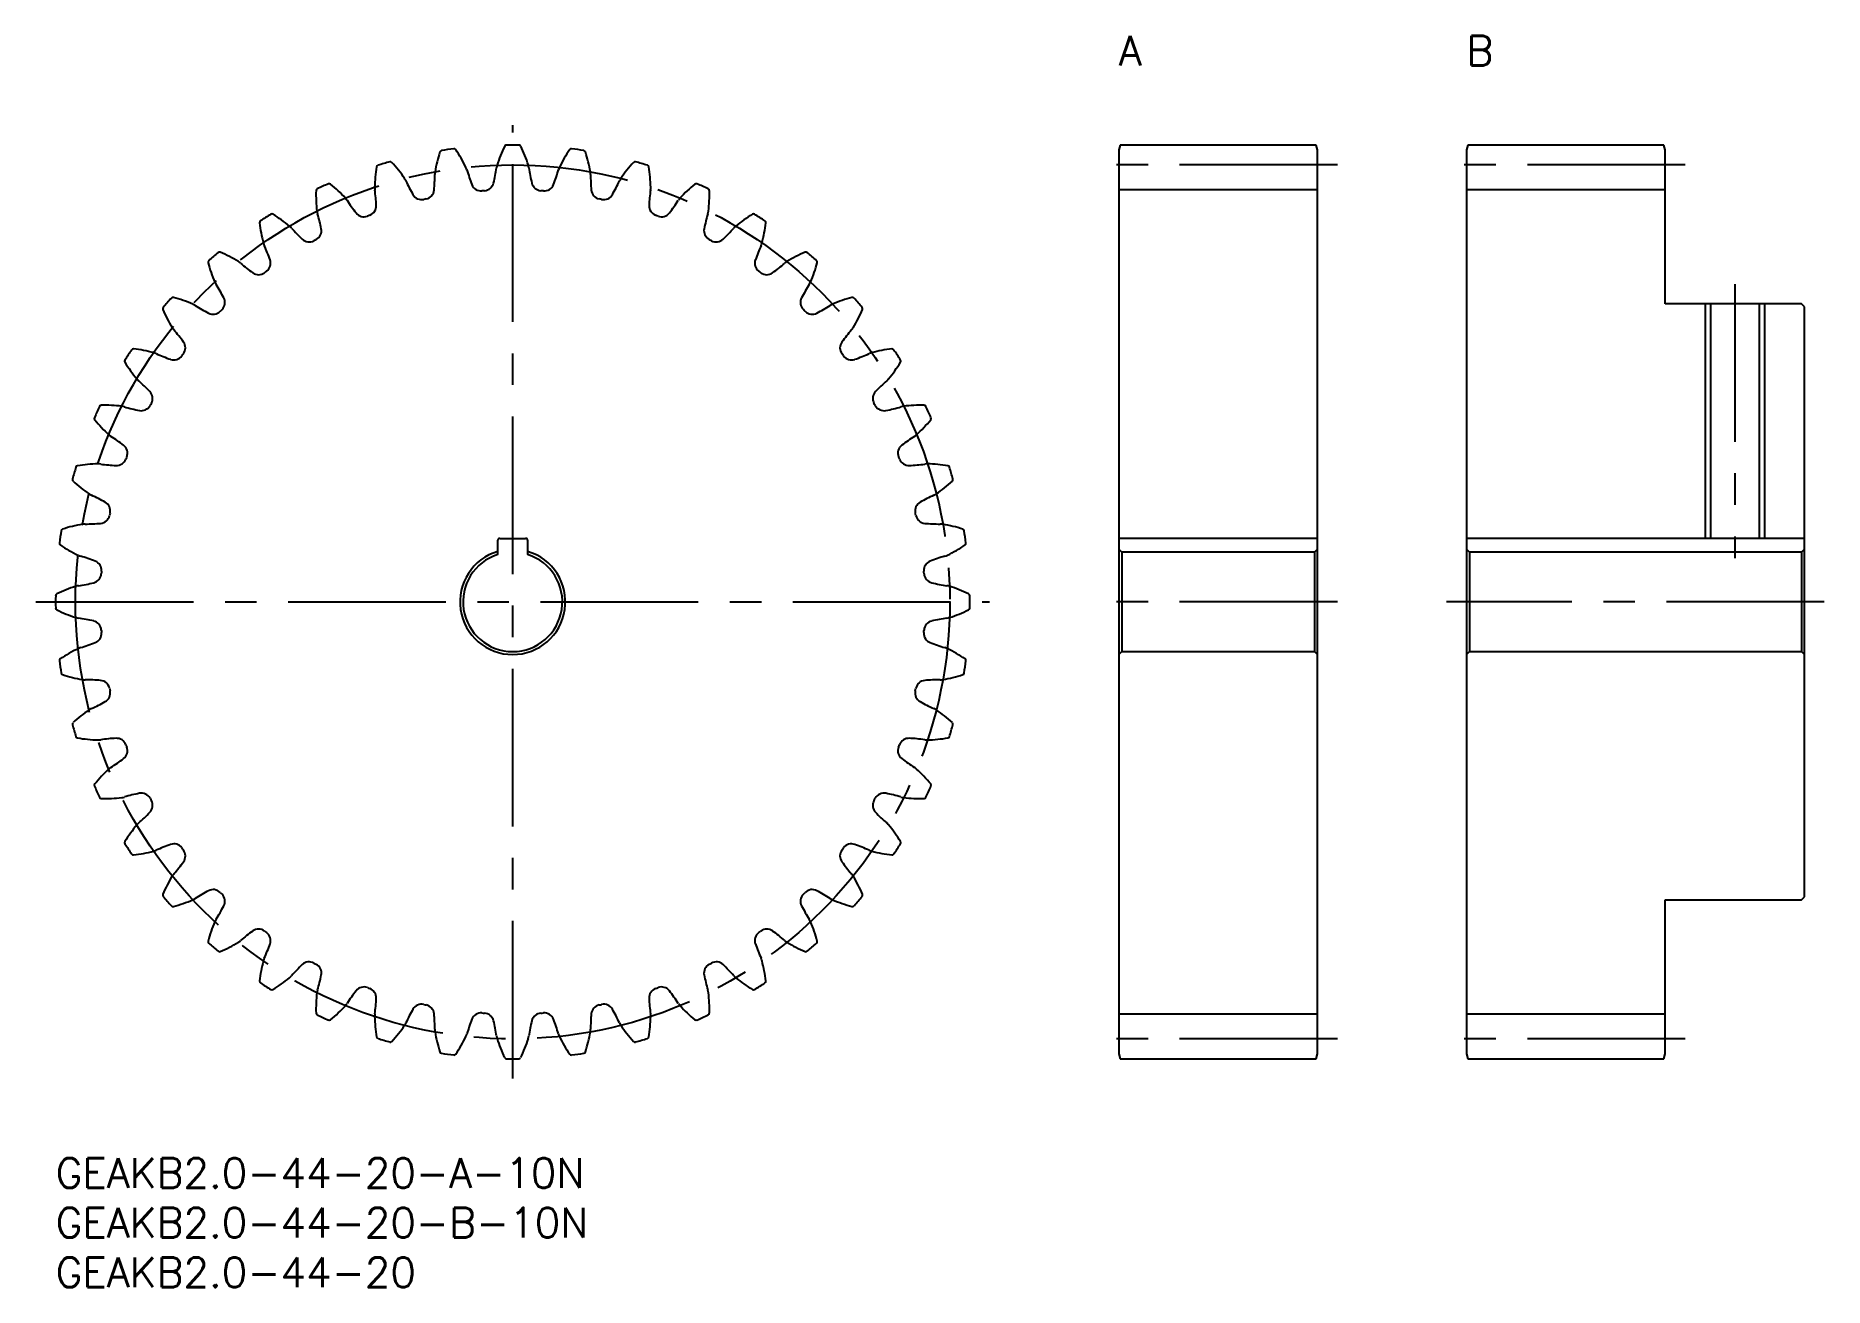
# Model space of a CAD drawing. Extents: x -2 to 178, y -13 to 113.
import ezdxf

# ---------------------------------------------------------------- set-up
doc = ezdxf.new("R2010")
doc.units = 0
doc.header["$LTSCALE"] = 0.5
doc.linetypes.add('CENTER', pattern=[50.8, 31.75, -6.35, 6.35, -6.35])
for name, color, linetype in [('MSM_CENTER', 1, 'CENTER'), ('MSM_CONTINUOUS', 7, 'CONTINUOUS'), ('MSM_NARROW', 5, 'CONTINUOUS'), ('MSM_PART_NUMBER', 7, 'CONTINUOUS')]:
    doc.layers.add(name, color=color, linetype=linetype)
doc.styles.get("Standard").update_dxf_attribs({"font": 'txt.shx', "height": 1, "bigfont": 'bigfont.shx'})

# ---------------------------------------------------------------- blocks, each defined once
blk = doc.blocks.new('*U3')
at = {"layer": 'MSM_PART_NUMBER'}
blk.add_text('GEAKB2.0-44-20-B-10N', height=3, dxfattribs=at).set_placement((0, -8))
blk = doc.blocks.new('*U4')
at = {"layer": 'MSM_PART_NUMBER'}
blk.add_text('GEAKB2.0-44-20-A-10N', height=3, dxfattribs=at).set_placement((0, -3))
blk = doc.blocks.new('*U5')
at = {"layer": 'MSM_PART_NUMBER'}
blk.add_text('GEAKB2.0-44-20', height=3, dxfattribs=at).set_placement((0, -13))
blk = doc.blocks.new('*U6')
at = {"layer": 'MSM_PART_NUMBER'}
blk.add_text('A', height=3, dxfattribs=at).set_placement((107, 110))
blk = doc.blocks.new('*U7')
at = {"layer": 'MSM_PART_NUMBER'}
blk.add_text('B', height=3, dxfattribs=at).set_placement((142, 110))

msp = doc.modelspace()

# ---------------------------------------------------------------- linework, layer by layer
at = {"layer": 'MSM_CENTER'}
for p, q in [((46, 8), (46, 104)), ((129, 100), (105, 100)), ((164, 100), (140, 100)), ((169, 88), (169, 60.4)), ((-2, 56), (94, 56)), ((129, 56), (105, 56)), ((178, 56), (140, 56)), ((129, 12), (105, 12)), ((164, 12), (140, 12))]:
    msp.add_line(p, q, dxfattribs=at)
msp.add_circle((46, 56), 44, dxfattribs=at)
at = {"layer": 'MSM_CONTINUOUS'}
for p, q in [((107.13, 102), (107, 101.5)), ((107, 101.5), (107, 10.5)), ((126.87, 102), (107.13, 102)), ((127, 101.5), (126.87, 102)), ((127, 10.5), (127, 101.5)), ((142.13, 102), (142, 101.5)), ((142, 101.5), (142, 10.5)), ((161.87, 102), (142.13, 102)), ((162, 101.5), (161.87, 102)), ((162, 86), (162, 101.5)), ((127, 97.5), (107, 97.5)), ((162, 97.5), (142, 97.5)), ((175.7, 86), (162, 86)), ((166.54, 86), (166.54, 62.4)), ((171.46, 86), (171.46, 62.4)), ((176, 85.7), (175.7, 86)), ((176, 26.3), (176, 85.7)), ((44.5, 60.77), (44.5, 62.2)), ((44.7, 62.4), (47.3, 62.4)), ((47.5, 62.2), (47.5, 60.77)), ((127, 62.4), (107, 62.4)), ((107, 61.3), (107.3, 61)), ((126.7, 61), (127, 61.3)), ((176, 62.4), (142, 62.4)), ((142, 61.3), (142.3, 61)), ((175.7, 61), (176, 61.3)), ((107.3, 61), (107.3, 51)), ((126.7, 61), (107.3, 61)), ((126.7, 61), (126.7, 51)), ((142.3, 61), (142.3, 51)), ((175.7, 61), (142.3, 61)), ((175.7, 61), (175.7, 51)), ((107.3, 51), (107, 50.7)), ((107.3, 51), (126.7, 51)), ((127, 50.7), (126.7, 51)), ((142.3, 51), (142, 50.7)), ((142.3, 51), (175.7, 51)), ((176, 50.7), (175.7, 51)), ((162, 10.5), (162, 26)), ((162, 26), (175.7, 26)), ((175.7, 26), (176, 26.3)), ((127, 14.5), (107, 14.5)), ((162, 14.5), (142, 14.5)), ((107, 10.5), (107.13, 10)), ((107.13, 10), (126.87, 10)), ((126.87, 10), (127, 10.5)), ((142, 10.5), (142.13, 10)), ((142.13, 10), (161.87, 10)), ((161.87, 10), (162, 10.5))]:
    msp.add_line(p, q, dxfattribs=at)
for centre, radius, start, end in [((52.64, 96.81), 14.67, 162.1674, 170.2273), ((38.87, 101.24), 0.2, 98.9562, 162.1674), ((46, 56), 46, 97.4074, 98.9562), ((40.1, 101.42), 0.2, 34.1962, 97.4074), ((28.13, 93.29), 14.67, 26.1364, 34.1962), ((58.38, 95.45), 14.67, 153.9856, 162.0455), ((45.38, 101.8), 0.2, 90.7744, 153.9856), ((46, 56), 46, 89.2256, 90.7744), ((46.62, 101.8), 0.2, 26.0144, 89.2256), ((33.62, 95.45), 14.67, 17.9545, 26.0144), ((63.87, 93.29), 14.67, 145.8038, 153.8636), ((51.9, 101.42), 0.2, 82.5926, 145.8038), ((46, 56), 46, 81.0438, 82.5926), ((53.13, 101.24), 0.2, 17.8326, 81.0438), ((39.36, 96.81), 14.67, 9.7727, 17.8326), ((46.77, 97.34), 14.67, 170.3492, 178.4091), ((32.5, 99.77), 0.2, 107.138, 170.3492), ((46, 56), 46, 105.5892, 107.138), ((33.69, 100.12), 0.2, 42.3781, 105.5892), ((23.01, 90.36), 14.67, 34.3182, 42.378), ((20.56, 99.04), 17.6, 354.8837, 359.9458), ((39.81, 99.02), 1.65, 170.2273, 179.994), ((39.81, 99.02), 1.65, 16.3696, 26.1364), ((58.28, 104.46), 17.6, 196.4178, 201.4799), ((26.95, 102.22), 17.6, 346.7019, 351.764), ((46, 99.46), 1.65, 162.0455, 171.8122), ((46, 99.46), 1.65, 8.1878, 17.9545), ((65.05, 102.22), 17.6, 188.236, 193.2981), ((33.72, 104.46), 17.6, 338.5201, 343.5822), ((52.19, 99.02), 1.65, 153.8636, 163.6304), ((52.19, 99.02), 1.65, 0.006, 9.7727), ((71.44, 99.04), 17.6, 180.0542, 185.1163), ((68.99, 90.36), 14.67, 137.622, 145.6818), ((58.31, 100.12), 0.2, 74.4108, 137.622), ((46, 56), 46, 72.862, 74.4108), ((59.5, 99.77), 0.2, 9.6508, 72.862), ((45.23, 97.34), 14.67, 1.5909, 9.6508), ((26.41, 97.4), 0.2, 115.3199, 178.5311), ((40.87, 97.03), 14.67, 178.5311, 186.5909), ((46, 56), 46, 113.7711, 115.3199), ((27.54, 97.91), 0.2, 50.5598, 113.7711), ((18.35, 86.74), 14.67, 42.5, 50.5598), ((33.76, 97.7), 1.65, 178.4091, 188.1759), ((14.7, 94.98), 17.6, 3.0656, 8.1276), ((33.76, 97.7), 1.65, 24.5514, 34.3182), ((51.26, 105.71), 17.6, 204.5996, 209.6617), ((37.1, 97.56), 1, 282.0912, 354.8837), ((42.83, 98.38), 1, 201.4799, 274.2724), ((46, 56), 41.5, 93.9094, 94.2724), ((43.1, 98.4), 1, 273.9094, 346.7019), ((48.9, 98.4), 1, 193.2981, 266.0906), ((46, 56), 41.5, 85.7276, 86.0906), ((49.17, 98.38), 1, 265.7276, 338.5201), ((54.9, 97.56), 1, 185.1163, 257.9088), ((40.74, 105.71), 17.6, 330.3383, 335.4004), ((58.24, 97.7), 1.65, 145.6818, 155.4486), ((77.3, 94.98), 17.6, 171.8724, 176.9344), ((58.24, 97.7), 1.65, 351.8241, 1.5909), ((73.65, 86.74), 14.67, 129.4402, 137.5), ((64.46, 97.91), 0.2, 66.2289, 129.4402), ((46, 56), 46, 64.6801, 66.2289), ((65.59, 97.4), 0.2, 1.4689, 64.6801), ((51.13, 97.03), 14.67, 353.4091, 1.4689), ((27.94, 95.54), 1.65, 32.7332, 42.5), ((44.13, 105.96), 17.6, 212.7814, 217.8435), ((31.27, 95.87), 1, 290.273, 3.0655), ((36.83, 97.5), 1, 209.6617, 282.4542), ((46, 56), 41.5, 102.0912, 102.4542), ((46, 56), 41.5, 77.5458, 77.9088), ((55.17, 97.5), 1, 257.5458, 330.3383), ((60.73, 95.87), 1, 176.9344, 249.727), ((47.87, 105.96), 17.6, 322.1565, 327.2186), ((64.06, 95.54), 1.65, 137.5, 147.2668), ((20.72, 94.19), 0.2, 123.5017, 186.7129), ((35.09, 95.88), 14.67, 186.7129, 194.7727), ((46, 56), 46, 121.9529, 123.5017), ((21.76, 94.86), 0.2, 58.7417, 121.9529), ((14.25, 82.49), 14.67, 50.6818, 58.7417), ((22.5, 92.56), 1.65, 40.9151, 50.6818), ((37.04, 105.18), 17.6, 220.9633, 226.0253), ((27.94, 95.54), 1.65, 186.5909, 196.3577), ((9.47, 90.13), 17.6, 11.2474, 16.3095), ((31.02, 95.77), 1, 217.8435, 290.636), ((46, 56), 41.5, 110.273, 110.636), ((46, 56), 41.5, 69.364, 69.727), ((60.98, 95.77), 1, 249.3639, 322.1565), ((82.53, 90.13), 17.6, 163.6905, 168.7526), ((64.06, 95.54), 1.65, 343.6423, 353.4091), ((54.96, 105.18), 17.6, 313.9747, 319.0367), ((69.5, 92.56), 1.65, 129.3182, 139.0849), ((77.75, 82.49), 14.67, 121.2583, 129.3182), ((70.24, 94.86), 0.2, 58.0471, 121.2583), ((46, 56), 46, 56.4983, 58.0471), ((56.91, 95.88), 14.67, 345.2273, 353.2871), ((71.28, 94.19), 0.2, 353.2871, 56.4983), ((22.5, 92.56), 1.65, 194.7727, 204.5395), ((4.98, 84.58), 17.6, 19.4292, 24.4913), ((25.51, 93.24), 1, 226.0253, 298.8179), ((46, 56), 41.5, 118.4549, 118.8179), ((25.75, 93.37), 1, 298.4549, 11.2474), ((66.25, 93.37), 1, 168.7526, 241.5451), ((46, 56), 41.5, 61.1821, 61.5451), ((66.49, 93.24), 1, 241.1821, 313.9747), ((87.02, 84.58), 17.6, 155.5087, 160.5708), ((69.5, 92.56), 1.65, 335.4605, 345.2273), ((15.54, 90.2), 0.2, 131.6835, 194.8947), ((29.52, 93.92), 14.67, 194.8947, 202.9545), ((46, 56), 46, 130.1347, 131.6835), ((16.48, 91.02), 0.2, 66.9235, 130.1347), ((10.81, 77.71), 14.67, 58.8636, 66.9235), ((17.54, 88.85), 1.65, 49.0969, 58.8636), ((30.13, 103.41), 17.6, 229.1451, 234.2072), ((20.64, 90.1), 1, 306.6367, 19.4292), ((71.36, 90.1), 1, 160.5708, 233.3633), ((61.87, 103.41), 17.6, 305.7928, 310.8549), ((74.46, 88.85), 1.65, 121.1364, 130.9031), ((81.19, 77.71), 14.67, 113.0765, 121.1364), ((75.52, 91.02), 0.2, 49.8653, 113.0765), ((46, 56), 46, 48.3165, 49.8653), ((62.48, 93.92), 14.67, 337.0455, 345.1053), ((76.46, 90.2), 0.2, 345.1053, 48.3165), ((17.54, 88.85), 1.65, 202.9545, 212.7213), ((20.42, 89.94), 1, 234.2072, 306.9997), ((46, 56), 41.5, 126.6367, 126.9997), ((46, 56), 41.5, 53.0003, 53.3633), ((71.58, 89.94), 1, 233.0003, 305.7928), ((74.46, 88.85), 1.65, 327.2787, 337.0455), ((46, 56), 46, 138.3165, 139.8653), ((11.8, 86.46), 0.2, 75.1054, 138.3165), ((8.08, 72.48), 14.67, 67.0455, 75.1053), ((1.33, 78.45), 17.6, 27.611, 32.6731), ((16.04, 86.15), 1, 314.8185, 27.611), ((75.96, 86.15), 1, 152.389, 225.1815), ((90.67, 78.45), 17.6, 147.3269, 152.389), ((83.92, 72.48), 14.67, 104.8947, 112.9545), ((80.2, 86.46), 0.2, 41.6835, 104.8947), ((46, 56), 46, 40.1347, 41.6835), ((10.98, 85.52), 0.2, 139.8653, 203.0765), ((24.29, 91.19), 14.67, 203.0765, 211.1364), ((13.15, 84.46), 1.65, 57.2787, 67.0455), ((23.55, 100.67), 17.6, 237.3269, 242.389), ((15.85, 85.96), 1, 242.389, 315.1815), ((46, 56), 41.5, 134.8185, 135.1815), ((46, 56), 41.5, 44.8185, 45.1815), ((76.15, 85.96), 1, 224.8185, 297.611), ((68.45, 100.67), 17.6, 297.611, 302.6731), ((78.85, 84.46), 1.65, 112.9545, 122.7213), ((67.71, 91.19), 14.67, 328.8636, 336.9235), ((81.02, 85.52), 0.2, 336.9235, 40.1347), ((13.15, 84.46), 1.65, 211.1364, 220.9031), ((-1.41, 71.87), 17.6, 35.7928, 40.8549), ((93.41, 71.87), 17.6, 139.1451, 144.2072), ((78.85, 84.46), 1.65, 319.0969, 328.8636), ((46, 56), 46, 146.4983, 148.0471), ((7.81, 81.28), 0.2, 83.2871, 146.4983), ((6.12, 66.91), 14.67, 75.2273, 83.2871), ((9.44, 79.5), 1.65, 65.4605, 75.2273), ((12.06, 81.58), 1, 323.0003, 35.7928), ((79.94, 81.58), 1, 144.2072, 216.9997), ((82.56, 79.5), 1.65, 104.7727, 114.5395), ((85.88, 66.91), 14.67, 96.7129, 104.7727), ((84.19, 81.28), 0.2, 33.5017, 96.7129), ((46, 56), 46, 31.9529, 33.5017), ((7.14, 80.24), 0.2, 148.0471, 211.2583), ((19.51, 87.75), 14.67, 211.2583, 219.3182), ((17.42, 97.02), 17.6, 245.5087, 250.5708), ((11.9, 81.36), 1, 250.5708, 323.3633), ((46, 56), 41.5, 143.0003, 143.3633), ((46, 56), 41.5, 36.6367, 36.9997), ((80.1, 81.36), 1, 216.6367, 289.4292), ((74.58, 97.02), 17.6, 289.4292, 294.4913), ((72.49, 87.75), 14.67, 320.6818, 328.7417), ((84.86, 80.24), 0.2, 328.7417, 31.9529), ((9.44, 79.5), 1.65, 219.3182, 229.0849), ((-3.18, 64.96), 17.6, 43.9747, 49.0367), ((95.18, 64.96), 17.6, 130.9633, 136.0253), ((82.56, 79.5), 1.65, 310.9151, 320.6818), ((46, 56), 46, 154.6801, 156.2289), ((4.6, 75.59), 0.2, 91.4689, 154.6801), ((4.97, 61.13), 14.67, 83.4091, 91.4689), ((6.46, 74.06), 1.65, 73.6423, 83.4091), ((11.87, 92.53), 17.6, 253.6905, 258.7526), ((8.63, 76.25), 1, 258.7526, 331.5451), ((8.76, 76.49), 1, 331.1821, 43.9747), ((46, 56), 41.5, 151.1821, 151.5451), ((83.24, 76.49), 1, 136.0253, 208.8179), ((46, 56), 41.5, 28.4549, 28.8179), ((83.37, 76.25), 1, 208.4548, 281.2474), ((80.13, 92.53), 17.6, 281.2474, 286.3095), ((85.54, 74.06), 1.65, 96.5909, 106.3577), ((87.03, 61.13), 14.67, 88.5311, 96.5909), ((87.4, 75.59), 0.2, 25.3199, 88.5311), ((46, 56), 46, 23.7711, 25.3199), ((4.09, 74.46), 0.2, 156.2289, 219.4402), ((15.26, 83.65), 14.67, 219.4402, 227.5), ((76.74, 83.65), 14.67, 312.5, 320.5598), ((87.91, 74.46), 0.2, 320.5598, 23.7711), ((6.46, 74.06), 1.65, 227.5, 237.2668), ((-3.96, 57.87), 17.6, 52.1565, 57.2186), ((95.96, 57.87), 17.6, 122.7814, 127.8435), ((85.54, 74.06), 1.65, 302.7332, 312.5), ((6.13, 70.73), 1, 266.9344, 339.727), ((6.23, 70.98), 1, 339.364, 52.1565), ((46, 56), 41.5, 159.364, 159.727), ((85.77, 70.98), 1, 127.8435, 200.636), ((46, 56), 41.5, 20.273, 20.636), ((85.87, 70.73), 1, 200.2731, 273.0656), ((46, 56), 46, 162.862, 164.4108), ((2.23, 69.5), 0.2, 99.6508, 162.862), ((4.66, 55.23), 14.67, 91.5909, 99.6508), ((4.3, 68.24), 1.65, 81.8241, 91.5909), ((7.02, 87.3), 17.6, 261.8724, 266.9344), ((84.98, 87.3), 17.6, 273.0656, 278.1276), ((87.7, 68.24), 1.65, 88.4091, 98.1759), ((87.34, 55.23), 14.67, 80.3492, 88.4091), ((89.77, 69.5), 0.2, 17.138, 80.3492), ((46, 56), 46, 15.5892, 17.138), ((1.88, 68.31), 0.2, 164.4108, 227.622), ((11.64, 78.99), 14.67, 227.622, 235.6818), ((4.3, 68.24), 1.65, 235.6818, 245.4486), ((-3.71, 50.74), 17.6, 60.3383, 65.4004), ((95.71, 50.74), 17.6, 114.5996, 119.6617), ((87.7, 68.24), 1.65, 294.5514, 304.3182), ((80.36, 78.99), 14.67, 304.3182, 312.378), ((90.12, 68.31), 0.2, 312.378, 15.5892), ((4.5, 65.17), 1, 347.5458, 60.3383), ((46, 56), 41.5, 167.5458, 167.9088), ((87.5, 65.17), 1, 119.6617, 192.4542), ((46, 56), 41.5, 12.0912, 12.4542), ((46, 56), 46, 171.0438, 172.5926), ((0.76, 63.13), 0.2, 107.8326, 171.0438), ((5.19, 49.36), 14.67, 99.7727, 107.8326), ((2.98, 62.19), 1.65, 90.006, 99.7727), ((2.96, 81.44), 17.6, 270.0542, 275.1163), ((4.44, 64.9), 1, 275.1163, 347.9088), ((87.56, 64.9), 1, 192.0912, 264.8837), ((89.04, 81.44), 17.6, 264.8837, 269.9458), ((89.02, 62.19), 1.65, 80.2273, 89.994), ((86.81, 49.36), 14.67, 72.1674, 80.2273), ((91.24, 63.13), 0.2, 8.9562, 72.1674), ((46, 56), 46, 7.4074, 8.9562), ((0.58, 61.9), 0.2, 172.5926, 235.8038), ((8.71, 73.87), 14.67, 235.8038, 243.8636), ((44.7, 62.2), 0.2, 90, 180), ((47.3, 62.2), 0.2, 0, 90), ((83.29, 73.87), 14.67, 296.1364, 304.1962), ((91.42, 61.9), 0.2, 304.1962, 7.4074), ((2.98, 62.19), 1.65, 243.8636, 253.6304), ((-2.46, 43.72), 17.6, 68.5201, 73.5822), ((3.62, 59.17), 1, 355.7276, 68.5201), ((46, 56), 5.3, 106.4405, 73.5595), ((46, 56), 5, 107.4576, 72.5424), ((88.38, 59.17), 1, 111.4799, 184.2724), ((94.46, 43.72), 17.6, 106.4178, 111.4799), ((89.02, 62.19), 1.65, 286.3696, 296.1364), ((2.54, 56), 1.65, 98.1878, 107.9545), ((-0.22, 75.05), 17.6, 278.236, 283.2981), ((3.6, 58.9), 1, 283.2981, 356.0906), ((46, 56), 41.5, 175.7276, 176.0906), ((46, 56), 41.5, 3.9094, 4.2724), ((88.4, 58.9), 1, 183.9094, 256.7019), ((92.22, 75.05), 17.6, 256.7019, 261.764), ((89.46, 56), 1.65, 72.0455, 81.8122), ((0.2, 56.62), 0.2, 116.0144, 179.2256), ((46, 56), 46, 179.2256, 180.7744), ((6.55, 43.62), 14.67, 107.9545, 116.0144), ((85.45, 43.62), 14.67, 63.9856, 72.0455), ((91.8, 56.62), 0.2, 0.7744, 63.9856), ((46, 56), 46, 359.2256, 0.7744), ((0.2, 55.38), 0.2, 180.7744, 243.9856), ((6.55, 68.38), 14.67, 243.9856, 252.0455), ((2.54, 56), 1.65, 252.0455, 261.8122), ((-0.22, 36.95), 17.6, 76.7019, 81.764), ((3.6, 53.1), 1, 3.9094, 76.7019), ((88.4, 53.1), 1, 103.2981, 176.0906), ((92.22, 36.95), 17.6, 98.236, 103.2981), ((89.46, 56), 1.65, 278.1878, 287.9545), ((85.45, 68.38), 14.67, 287.9545, 296.0144), ((91.8, 55.38), 0.2, 296.0144, 359.2256), ((3.62, 52.83), 1, 291.4799, 4.2724), ((46, 56), 41.5, 183.9094, 184.2724), ((46, 56), 41.5, 355.7276, 356.0906), ((88.38, 52.83), 1, 175.7276, 248.5201), ((8.71, 38.13), 14.67, 116.1364, 124.1962), ((2.98, 49.81), 1.65, 106.3696, 116.1364), ((-2.46, 68.28), 17.6, 286.4178, 291.4799), ((94.46, 68.28), 17.6, 248.5201, 253.5822), ((89.02, 49.81), 1.65, 63.8636, 73.6304), ((83.29, 38.13), 14.67, 55.8038, 63.8636), ((0.58, 50.1), 0.2, 124.1962, 187.4074), ((46, 56), 46, 187.4074, 188.9562), ((0.76, 48.87), 0.2, 188.9562, 252.1674), ((5.19, 62.64), 14.67, 252.1674, 260.2273), ((86.81, 62.64), 14.67, 279.7727, 287.8326), ((91.24, 48.87), 0.2, 287.8326, 351.0438), ((46, 56), 46, 351.0438, 352.5926), ((91.42, 50.1), 0.2, 352.5926, 55.8038), ((2.98, 49.81), 1.65, 260.2273, 269.994), ((2.96, 30.56), 17.6, 84.8837, 89.9458), ((4.44, 47.1), 1, 12.0912, 84.8837), ((4.5, 46.83), 1, 299.6617, 12.4542), ((46, 56), 41.5, 192.0912, 192.4542), ((87.5, 46.83), 1, 167.5458, 240.3383), ((46, 56), 41.5, 347.5458, 347.9088), ((87.56, 47.1), 1, 95.1163, 167.9087), ((89.04, 30.56), 17.6, 90.0542, 95.1163), ((89.02, 49.81), 1.65, 270.006, 279.7727), ((11.64, 33.01), 14.67, 124.3182, 132.378), ((4.3, 43.76), 1.65, 114.5514, 124.3182), ((-3.71, 61.26), 17.6, 294.5996, 299.6617), ((95.71, 61.26), 17.6, 240.3383, 245.4004), ((87.7, 43.76), 1.65, 55.6818, 65.4486), ((80.36, 33.01), 14.67, 47.622, 55.6818), ((1.88, 43.69), 0.2, 132.378, 195.5892), ((46, 56), 46, 195.5892, 197.138), ((46, 56), 46, 342.862, 344.4108), ((90.12, 43.69), 0.2, 344.4108, 47.622), ((2.23, 42.5), 0.2, 197.138, 260.3492), ((4.66, 56.77), 14.67, 260.3492, 268.4091), ((4.3, 43.76), 1.65, 268.4091, 278.1759), ((7.02, 24.7), 17.6, 93.0656, 98.1276), ((6.13, 41.27), 1, 20.2731, 93.0656), ((46, 56), 41.5, 200.273, 200.636), ((46, 56), 41.5, 339.364, 339.727), ((85.87, 41.27), 1, 86.9344, 159.7269), ((84.98, 24.7), 17.6, 81.8724, 86.9344), ((87.7, 43.76), 1.65, 261.8241, 271.5909), ((87.34, 56.77), 14.67, 271.5909, 279.6508), ((89.77, 42.5), 0.2, 279.6508, 342.862), ((-3.96, 54.13), 17.6, 302.7814, 307.8435), ((6.23, 41.02), 1, 307.8435, 20.636), ((85.77, 41.02), 1, 159.3639, 232.1565), ((95.96, 54.13), 17.6, 232.1565, 237.2186), ((15.26, 28.35), 14.67, 132.5, 140.5598), ((6.46, 37.94), 1.65, 122.7332, 132.5), ((85.54, 37.94), 1.65, 47.5, 57.2668), ((76.74, 28.35), 14.67, 39.4402, 47.5), ((4.09, 37.54), 0.2, 140.5598, 203.7711), ((46, 56), 46, 203.7711, 205.3199), ((4.6, 36.41), 0.2, 205.3199, 268.5311), ((4.97, 50.87), 14.67, 268.5311, 276.5909), ((6.46, 37.94), 1.65, 276.5909, 286.3577), ((11.87, 19.47), 17.6, 101.2474, 106.3095), ((8.63, 35.75), 1, 28.4549, 101.2474), ((46, 56), 41.5, 208.4549, 208.8179), ((46, 56), 41.5, 331.1821, 331.5451), ((83.37, 35.75), 1, 78.7526, 151.5451), ((80.13, 19.47), 17.6, 73.6905, 78.7526), ((85.54, 37.94), 1.65, 253.6423, 263.4091), ((87.03, 50.87), 14.67, 263.4091, 271.4689), ((87.4, 36.41), 0.2, 271.4689, 334.6801), ((46, 56), 46, 334.6801, 336.2289), ((87.91, 37.54), 0.2, 336.2289, 39.4402), ((-3.18, 47.04), 17.6, 310.9633, 316.0253), ((8.76, 35.51), 1, 316.0253, 28.8179), ((83.24, 35.51), 1, 151.1821, 223.9747), ((95.18, 47.04), 17.6, 223.9747, 229.0367), ((19.51, 24.25), 14.67, 140.6818, 148.7417), ((9.44, 32.5), 1.65, 130.9151, 140.6818), ((82.56, 32.5), 1.65, 39.3182, 49.0849), ((72.49, 24.25), 14.67, 31.2583, 39.3182), ((7.14, 31.76), 0.2, 148.7417, 211.9529), ((46, 56), 46, 211.9529, 213.5017), ((7.81, 30.72), 0.2, 213.5017, 276.7129), ((6.12, 45.09), 14.67, 276.7129, 284.7727), ((9.44, 32.5), 1.65, 284.7727, 294.5395), ((17.42, 14.98), 17.6, 109.4292, 114.4913), ((11.9, 30.64), 1, 36.6367, 109.4292), ((46, 56), 41.5, 216.6367, 216.9997), ((12.06, 30.42), 1, 324.2072, 36.9997), ((79.94, 30.42), 1, 143.0003, 215.7928), ((46, 56), 41.5, 323.0003, 323.3633), ((80.1, 30.64), 1, 70.5708, 143.3633), ((74.58, 14.98), 17.6, 65.5087, 70.5708), ((82.56, 32.5), 1.65, 245.4605, 255.2273), ((85.88, 45.09), 14.67, 255.2273, 263.2871), ((84.19, 30.72), 0.2, 263.2871, 326.4983), ((46, 56), 46, 326.4983, 328.0471), ((84.86, 31.76), 0.2, 328.0473, 31.2583), ((-1.41, 40.13), 17.6, 319.1451, 324.2072), ((93.41, 40.13), 17.6, 215.7928, 220.8549), ((24.29, 20.81), 14.67, 148.8636, 156.9235), ((13.15, 27.54), 1.65, 139.0969, 148.8636), ((15.85, 26.04), 1, 44.8185, 117.611), ((76.15, 26.04), 1, 62.389, 135.1815), ((78.85, 27.54), 1.65, 31.1364, 40.9031), ((67.71, 20.81), 14.67, 23.0765, 31.1364), ((10.98, 26.48), 0.2, 156.9234, 220.1347), ((46, 56), 46, 220.1347, 221.6835), ((11.8, 25.54), 0.2, 221.6835, 284.8947), ((8.08, 39.52), 14.67, 284.8947, 292.9545), ((13.15, 27.54), 1.65, 292.9545, 302.7213), ((23.55, 11.33), 17.6, 117.611, 122.6731), ((1.33, 33.55), 17.6, 327.3269, 332.389), ((46, 56), 41.5, 224.8185, 225.1815), ((16.04, 25.85), 1, 332.389, 45.1815), ((75.96, 25.85), 1, 134.8185, 207.611), ((90.67, 33.55), 17.6, 207.611, 212.6731), ((46, 56), 41.5, 314.8185, 315.1815), ((68.45, 11.33), 17.6, 57.3269, 62.389), ((78.85, 27.54), 1.65, 237.2787, 247.0455), ((83.92, 39.52), 14.67, 247.0455, 255.1053), ((80.2, 25.54), 0.2, 255.1053, 318.3165), ((46, 56), 46, 318.3165, 319.8653), ((81.02, 26.48), 0.2, 319.8653, 23.0765), ((29.52, 18.08), 14.67, 157.0455, 165.1053), ((17.54, 23.15), 1.65, 147.2787, 157.0455), ((74.46, 23.15), 1.65, 22.9545, 32.7213), ((62.48, 18.08), 14.67, 14.8947, 22.9545), ((15.54, 21.8), 0.2, 165.1053, 228.3165), ((46, 56), 46, 228.3165, 229.8653), ((10.81, 34.29), 14.67, 293.0765, 301.1364), ((17.54, 23.15), 1.65, 301.1364, 310.9031), ((30.13, 8.59), 17.6, 125.7928, 130.8549), ((20.42, 22.06), 1, 53.0003, 125.7928), ((46, 56), 41.5, 233.0003, 233.3633), ((20.64, 21.9), 1, 340.5708, 53.3633), ((71.36, 21.9), 1, 126.6367, 199.4292), ((46, 56), 41.5, 306.6367, 306.9997), ((71.58, 22.06), 1, 54.2072, 126.9997), ((61.87, 8.59), 17.6, 49.1451, 54.2072), ((74.46, 23.15), 1.65, 229.0969, 238.8636), ((81.19, 34.29), 14.67, 238.8636, 246.9235), ((46, 56), 46, 310.1347, 311.6835), ((76.46, 21.8), 0.2, 311.6837, 14.8947), ((16.48, 20.98), 0.2, 229.8653, 293.0765), ((35.09, 16.12), 14.67, 165.2273, 173.2871), ((22.5, 19.44), 1.65, 155.4605, 165.2273), ((4.98, 27.42), 17.6, 335.5087, 340.5708), ((87.02, 27.42), 17.6, 199.4292, 204.4913), ((69.5, 19.44), 1.65, 14.7727, 24.5395), ((56.91, 16.12), 14.67, 6.7129, 14.7727), ((75.52, 20.98), 0.2, 246.9235, 310.1347), ((14.25, 29.51), 14.67, 301.2583, 309.3182), ((22.5, 19.44), 1.65, 309.3182, 319.0849), ((37.04, 6.82), 17.6, 133.9747, 139.0367), ((25.51, 18.76), 1, 61.1822, 133.9747), ((46, 56), 41.5, 241.1821, 241.5451), ((25.75, 18.63), 1, 348.7526, 61.5451), ((9.47, 21.87), 17.6, 343.6905, 348.7526), ((66.25, 18.63), 1, 118.4549, 191.2474), ((82.53, 21.87), 17.6, 191.2474, 196.3095), ((46, 56), 41.5, 298.4549, 298.8179), ((66.49, 18.76), 1, 46.0253, 118.8179), ((54.96, 6.82), 17.6, 40.9633, 46.0253), ((69.5, 19.44), 1.65, 220.9151, 230.6818), ((77.75, 29.51), 14.67, 230.6818, 238.7417), ((20.72, 17.81), 0.2, 173.287, 236.4983), ((46, 56), 46, 236.4983, 238.0471), ((21.76, 17.14), 0.2, 238.0471, 301.2583), ((40.87, 14.97), 14.67, 173.4091, 181.4689), ((27.94, 16.46), 1.65, 163.6423, 173.4091), ((44.13, 6.04), 17.6, 142.1565, 147.2186), ((31.02, 16.23), 1, 69.364, 142.1565), ((46, 56), 41.5, 249.364, 249.727), ((31.27, 16.13), 1, 356.9344, 69.7269), ((60.73, 16.13), 1, 110.2731, 183.0656), ((46, 56), 41.5, 290.273, 290.636), ((60.98, 16.23), 1, 37.8435, 110.636), ((47.87, 6.04), 17.6, 32.7814, 37.8435), ((64.06, 16.46), 1.65, 6.5909, 16.3577), ((51.13, 14.97), 14.67, 358.5311, 6.5909), ((70.24, 17.14), 0.2, 238.7417, 301.9529), ((46, 56), 46, 301.9529, 303.5017), ((71.28, 17.81), 0.2, 303.5019, 6.7129), ((26.41, 14.6), 0.2, 181.4689, 244.6801), ((46, 56), 46, 244.6801, 246.2289), ((18.35, 25.26), 14.67, 309.4402, 317.5), ((27.94, 16.46), 1.65, 317.5, 327.2668), ((33.76, 14.3), 1.65, 171.8241, 181.5909), ((14.7, 17.02), 17.6, 351.8724, 356.9344), ((51.26, 6.29), 17.6, 150.3383, 155.4004), ((36.83, 14.5), 1, 77.5458, 150.3383), ((46, 56), 41.5, 257.5458, 257.9088), ((37.1, 14.44), 1, 5.1163, 77.9087), ((20.56, 12.96), 17.6, 0.0542, 5.1163), ((42.83, 13.62), 1, 85.7276, 158.5201), ((46, 56), 41.5, 265.7276, 266.0906), ((43.1, 13.6), 1, 13.2981, 86.0906), ((48.9, 13.6), 1, 93.9094, 166.7019), ((46, 56), 41.5, 273.9094, 274.2724), ((49.17, 13.62), 1, 21.4799, 94.2724), ((71.44, 12.96), 17.6, 174.8837, 179.9458), ((54.9, 14.44), 1, 102.0912, 174.8837), ((46, 56), 41.5, 282.0912, 282.4542), ((55.17, 14.5), 1, 29.6617, 102.4542), ((40.74, 6.29), 17.6, 24.5996, 29.6617), ((77.3, 17.02), 17.6, 183.0656, 188.1276), ((58.24, 14.3), 1.65, 358.4091, 8.1759), ((64.06, 16.46), 1.65, 212.7332, 222.5), ((73.65, 25.26), 14.67, 222.5, 230.5598), ((46, 56), 46, 293.7711, 295.3199), ((65.59, 14.6), 0.2, 295.3199, 358.5311), ((27.54, 14.09), 0.2, 246.2291, 309.4402), ((46.77, 14.66), 14.67, 181.5909, 189.6508), ((23.01, 21.64), 14.67, 317.622, 325.6818), ((33.76, 14.3), 1.65, 325.6818, 335.4486), ((39.81, 12.98), 1.65, 180.006, 189.7727), ((52.64, 15.19), 14.67, 189.7727, 197.8326), ((58.28, 7.54), 17.6, 158.5201, 163.5822), ((26.95, 9.78), 17.6, 8.236, 13.2981), ((65.05, 9.78), 17.6, 166.7019, 171.764), ((33.72, 7.54), 17.6, 16.4178, 21.4799), ((39.36, 15.19), 14.67, 342.1674, 350.2273), ((52.19, 12.98), 1.65, 350.2273, 359.994), ((58.24, 14.3), 1.65, 204.5514, 214.3182), ((68.99, 21.64), 14.67, 214.3182, 222.378), ((45.23, 14.66), 14.67, 350.3492, 358.4091), ((64.46, 14.09), 0.2, 230.5598, 293.7711), ((32.5, 12.23), 0.2, 189.6508, 252.862), ((46, 56), 46, 252.862, 254.4108), ((33.69, 11.88), 0.2, 254.4108, 317.622), ((28.13, 18.71), 14.67, 325.8038, 333.8636), ((39.81, 12.98), 1.65, 333.8636, 343.6304), ((46, 12.54), 1.65, 188.1878, 197.9545), ((58.38, 16.55), 14.67, 197.9545, 206.0144), ((33.62, 16.55), 14.67, 333.9856, 342.0455), ((46, 12.54), 1.65, 342.0455, 351.8122), ((52.19, 12.98), 1.65, 196.3696, 206.1364), ((63.87, 18.71), 14.67, 206.1364, 214.1962), ((58.31, 11.88), 0.2, 222.378, 285.5892), ((46, 56), 46, 285.5892, 287.138), ((59.5, 12.23), 0.2, 287.138, 350.3492), ((38.87, 10.76), 0.2, 197.8326, 261.0438), ((46, 56), 46, 261.0438, 262.5926), ((40.1, 10.58), 0.2, 262.5926, 325.8038), ((45.38, 10.2), 0.2, 206.0144, 269.2256), ((46, 56), 46, 269.2256, 270.7744), ((46.62, 10.2), 0.2, 270.7744, 333.9856), ((51.9, 10.58), 0.2, 214.1962, 277.4074), ((46, 56), 46, 277.4074, 278.9562), ((53.13, 10.76), 0.2, 278.9562, 342.1674)]:
    msp.add_arc(centre, radius, start, end, dxfattribs=at)
at = {"layer": 'MSM_NARROW'}
for p, q in [((166, 86), (166, 62.4)), ((172, 86), (172, 62.4))]:
    msp.add_line(p, q, dxfattribs=at)

# ---------------------------------------------------------------- block references
at = {"layer": 'MSM_CONTINUOUS'}
for name in ['*U6', '*U7', '*U4', '*U3', '*U5']:
    msp.add_blockref(name, (0, 0), dxfattribs=at)

doc.saveas('drawing.dxf')
